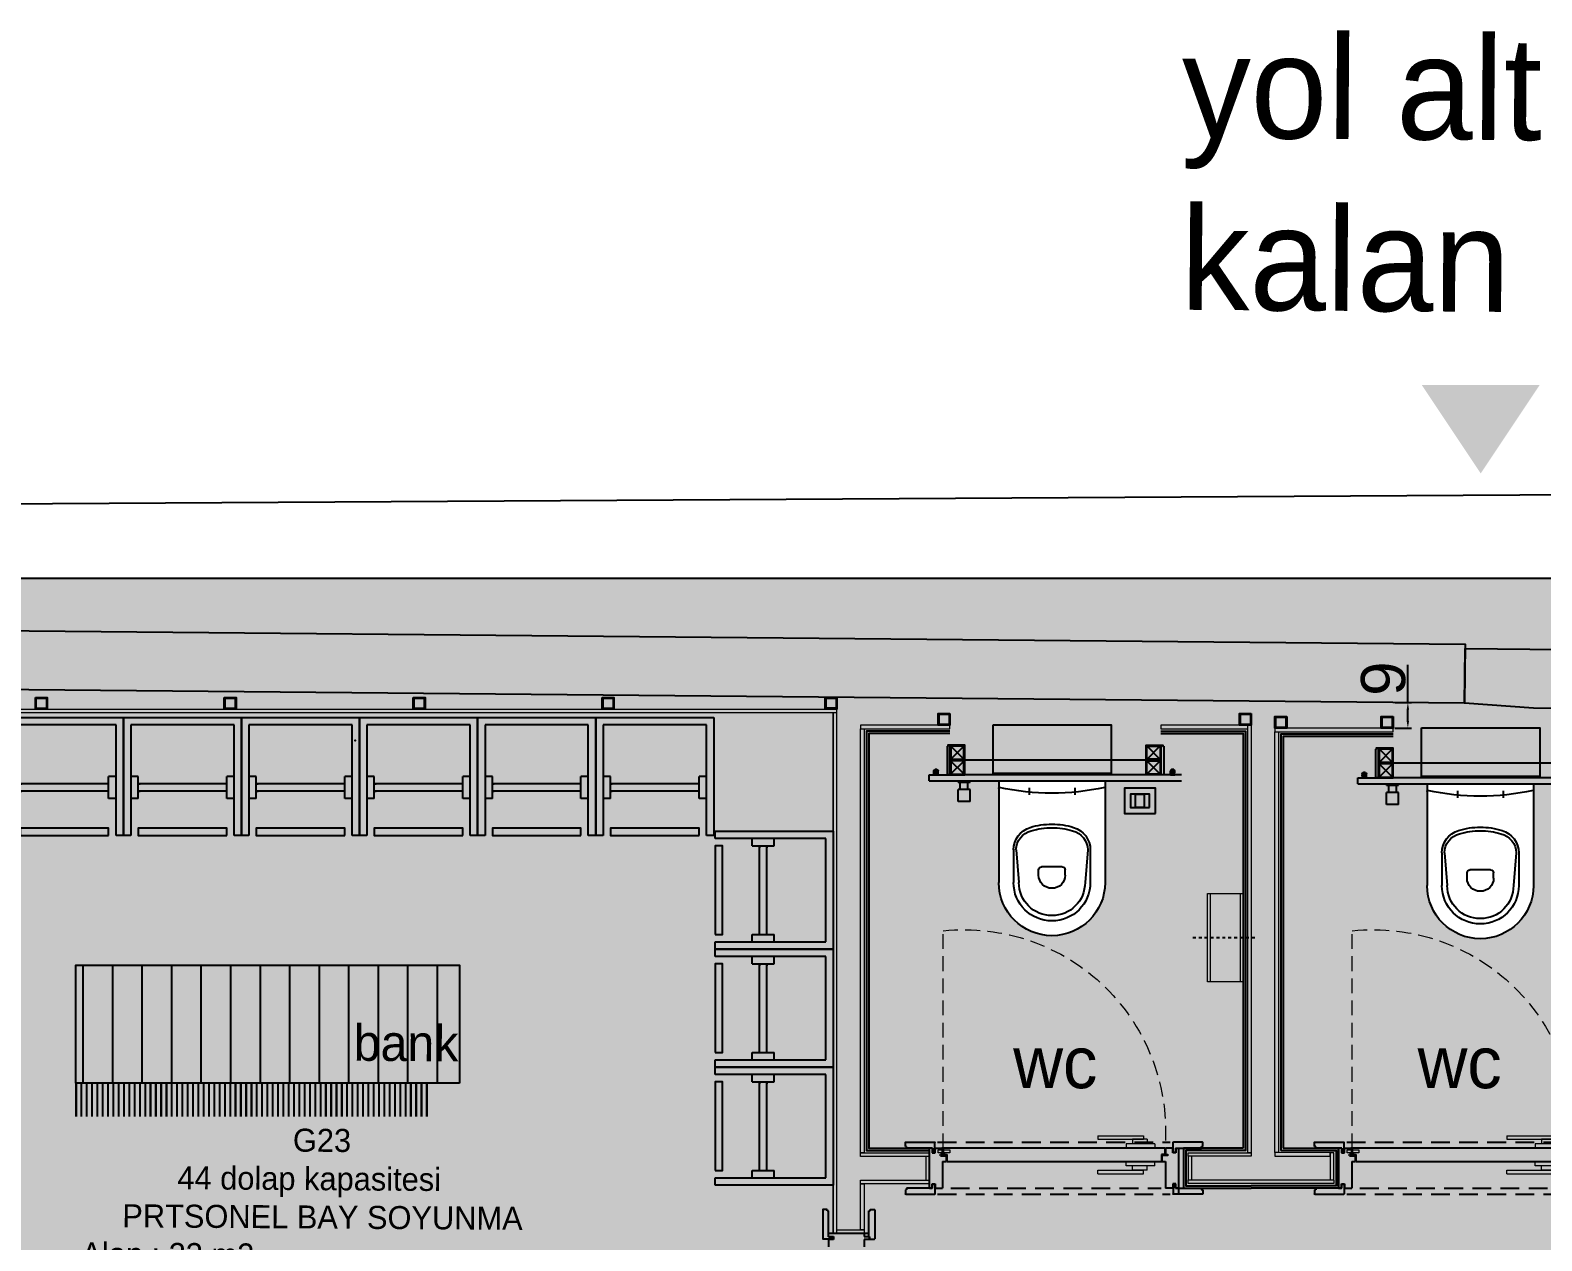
# Model space of a CAD drawing. Header units: millimetres. Extents: x 17474 to 44983, y -1049 to 14585.
# Drawn here: x 18087 to 18599, y 2483 to 2894 of the extents above; entities that cross this region are included whole.
import ezdxf

# ---------------------------------------------------------------- set-up
doc = ezdxf.new("R2010")
doc.units = ezdxf.units.MM
doc.set_wipeout_variables(frame=1)
for name, pattern in [('101_Restaurant Ground Floor$0$ABOVE', [0.4, 0.2, -0.2]), ('DASHDOT', [25.4, 12.7, -6.35, 0, -6.35]), ('DASHED2', [0.375, 0.25, -0.125]), ('kesik cizgi', [9.525, 6.35, -3.175])]:
    doc.linetypes.add(name, pattern=pattern)
for name, color, linetype, lineweight in [('AHŞAP1', 32, 'Continuous', 40), ('beyaz', 251, 'Continuous', 13), ('INT-AQUAPANEL', 255, 'Continuous', 13), ('INT-ARMATUR', 57, 'Continuous', 13), ('INT-DASH', 251, 'DASHED2', 13), ('INT-DR-HNDL', 252, 'Continuous', 9)]:
    doc.layers.add(name, color=color, linetype=linetype, lineweight=lineweight)
for name, color, linetype in [('DUVARIC', 254, 'Continuous'), ('INT-AHŞAP', 34, 'Continuous'), ('INT-AKS', 14, 'DASHDOT'), ('INT-ELE-5', 65, 'Continuous'), ('INT-FF&E-FRN', 65, 'Continuous'), ('INT-HATCH-1', 254, 'Continuous'), ('INT-HATCH-3', 252, 'Continuous'), ('INT-KAPI', 249, 'Continuous'), ('INT-MDF', 230, 'Continuous'), ('INT-PROFİL', 160, 'Continuous'), ('mozaik', 32, 'Continuous'), ('NOKTA', 7, 'Continuous'), ('SHADOW-YOO', 8, 'Continuous'), ('TEFRIS-HAREKETLI_OGE', 54, 'Continuous'), ('TEFRIS-SABIT_OGE', 7, 'Continuous'), ('TXT-YOO', 7, 'Continuous'), ('WALL CERAMIC-YOO', 30, 'Continuous')]:
    doc.layers.add(name, color=color, linetype=linetype)
doc.styles.add('MEKAN', font='stylu.ttf', dxfattribs={"height": 13})
doc.styles.get("Standard").update_dxf_attribs({"font": 'arial.ttf'})
doc.dimstyles.new('ISO-25', dxfattribs={"dimtxt": 2.5, "dimasz": 2.5, "dimexe": 1.25, "dimexo": 0.625, "dimtad": 1, "dimtxsty": 'Standard', "dimcen": 2.5, "dimadec": 0, "dimazin": 0, "dimtfac": 1, "dimtmove": 0, "dimatfit": 3, "dimfxl": 1, "dimarcsym": 0})
pattern_1 = [(44.669988, (-17068.903, -6479.164), (-3.5151114, 3.5558391), []), (44.669988, (-17065.373, -6479.1844), (-3.5151114, 3.5558391), [2.4, -1])]

# ---------------------------------------------------------------- blocks, each defined once
blk = doc.blocks.new('WEQEQWEQWE')
at = {"layer": 'TEFRIS-HAREKETLI_OGE'}
for p, q in [((40, 40), (0, 40)), ((0, 40), (0, 0)), ((2.5, 37.5), (40, 37.5)), ((2.5, 2.5, 0), (2.5, 37.5)), ((20, 35), (20, 37.5)), ((27.5, 35), (27.5, 37.5)), ((40, 37.5), (40, 40)), ((27.5, 35), (20, 35)), ((22.5, 35), (22.5, 34.37)), ((22.5, 25.62), (22.5, 35)), ((22.5, 29.68, 0), (22.5, 35, 0)), ((25, 35), (25, 34.37)), ((25, 26.04), (25, 35)), ((25, 29.68, 0), (25, 35, 0)), ((22.5, 22.79, 0), (22.5, 27.68, 0)), ((25, 22.65, 0), (25, 27.68, 0)), ((22.5, 5, 0), (22.5, 23.41, 0)), ((25, 5, 0), (25, 22.81, 0)), ((0, 0, 0), (40, 0, 0)), ((40, 2.5, 0), (2.5, 2.5, 0)), ((27.5, 5, 0), (20, 5, 0)), ((20, 2.5, 0), (20, 5, 0)), ((27.5, 2.5, 0), (27.5, 5, 0)), ((40, 0, 0), (40, 2.5, 0))]:
    blk.add_line(p, q, dxfattribs=at)
blk.add_lwpolyline([(40, 5), (37.5, 5), (37.5, 35), (40, 35)], close=True, dxfattribs=at)
blk = doc.blocks.new('dfdf')
blk.add_wipeout([(12459.83, 7189.66), (12459.83, 7155.16), (12459.21, 7150.48), (12457.35, 7146.05), (12454.56, 7142.43), (12450.91, 7139.62), (12446.42, 7137.75), (12441.83, 7137.16), (12437.16, 7137.77), (12432.7, 7139.65), (12430.07, 7141.53), (12429.1, 7142.43), (12426.39, 7145.9), (12424.45, 7150.45), (12423.83, 7155.16), (12423.83, 7189.66)]).translate(0, 0, 0.04).dxf.layer = 'INT-ELE-5'
at = {"layer": 'INT-ELE-5'}
for p, q in [((12423.83, 7189.66), (12423.83, 7155.16)), ((12459.83, 7189.66), (12459.83, 7155.16)), ((12434.08, 7187.28), (12434.08, 7184.92)), ((12449.58, 7187.28), (12449.58, 7184.92)), ((12428.83, 7166.21), (12428.83, 7155.16)), ((12429.65, 7166.24), (12430.63, 7155.16)), ((12454, 7166.24), (12453.03, 7155.16)), ((12454.83, 7166.21), (12454.83, 7155.16)), ((12437.33, 7157.73), (12437.33, 7159.46)), ((12438.33, 7160.46), (12445.33, 7160.46)), ((12446.33, 7157.73), (12446.33, 7159.46))]:
    blk.add_line(p, q, dxfattribs=at)
blk.add_lwpolyline([(12461.72, 7208.66), (12421.72, 7208.66), (12421.72, 7192.16), (12461.72, 7192.16)], close=True, dxfattribs=at)
for centre, radius, start, end in [((12424.63, 7187), 0.8, 150, 180), ((12441.83, 7269.47), 84, 257.7012, 282.2988), ((12459.03, 7187), 0.8, 0, 30), ((12441.83, 7149.96), 25, 90, 107.1046), ((12441.83, 7149.96), 25, 72.8954, 90), ((12436.83, 7166.21), 8, 107.1046, 180), ((12436.45, 7166.1), 6.8, 103.8067, 178.841), ((12441.83, 7149.96), 23.8, 90, 107.1046), ((12441.83, 7149.96), 23.8, 72.8954, 90), ((12447.21, 7166.1), 6.8, 1.159, 76.1933), ((12446.83, 7166.21), 8, 0, 72.8954), ((12438.33, 7159.46), 1, 90, 180), ((12445.33, 7159.46), 1, 0, 90), ((12441.83, 7155.16), 18, 180, 270), ((12441.83, 7155.16), 13, 180, 270), ((12441.83, 7155.16), 11.2, 180, 270), ((12441.83, 7157.73), 4.5, 180, 270), ((12441.83, 7157.73), 4.5, 270, 0), ((12441.83, 7155.16), 18, 270, 0), ((12441.83, 7155.16), 13, 270, 0), ((12441.83, 7155.16), 11.2, 270, 0)]:
    blk.add_arc(centre, radius, start, end, dxfattribs=at)
blk = doc.blocks.new('floresan')
for p, q in [((-3.5, 0.5), (-3.6, 0.6)), ((-0.1, 1.4), (-2.4, 1.5)), ((-2.3, -1.7), (-2.3, 1.7)), ((-0.7, -1.4), (-0.7, 1.4)), ((-0.6, -1.4), (-0.6, 1.4)), ((-0.4, -1.4), (-0.4, 1.4)), ((-0.3, -1.4), (-0.3, 1.4)), ((-0.1, 0), (-4.3, 0)), ((-3.5, -0.5), (-3.6, -0.6)), ((-0.1, -1.4), (-2.4, -1.5))]:
    blk.add_line(p, q)
blk.add_lwpolyline([(0, -1.5), (0, 1.5), (-0.1, 1.5), (-0.1, -1.5)], close=True)
for radius in [1.08, 1.1]:
    blk.add_circle((-2.3, 0), radius)
for centre, radius, start, end in [((-2.3, 0), 1.5, 95.313, 151.2796), ((-3.5, 0.7), 0.1, 151.2796, 245.3757), ((-3.4, 0.6), 0.1, 245.3757, 330.964), ((-2.3, 0), 1.2, 209.036, 150.964), ((-3.5, -0.7), 0.1, 114.6243, 208.7204), ((-2.3, 0), 1.5, 208.7204, 264.687), ((-3.4, -0.6), 0.1, 29.036, 114.6243)]:
    blk.add_arc(centre, radius, start, end)
blk = doc.blocks.new('50x50')
at = {"ltscale": 5}
blk.add_lwpolyline([(1949.62, 1663.94), (1954.62, 1663.94), (1954.62, 1658.94), (1949.62, 1658.94)], close=True, dxfattribs=at)
for points in [[(1949.62, 1663.94), (1954.62, 1658.94)], [(1949.62, 1658.94), (1954.62, 1663.94)]]:
    blk.add_lwpolyline(points, dxfattribs=at)
blk.add_lwpolyline([(1950.37, 1663.69), (1953.87, 1663.69, -0.414214), (1954.37, 1663.19), (1954.37, 1659.69, -0.414214), (1953.87, 1659.19), (1950.37, 1659.19, -0.414214), (1949.87, 1659.69), (1949.87, 1663.19, -0.414214)], format="xyb", close=True, dxfattribs=at)
blk = doc.blocks.new('fddfdf')
at = {"linetype": 'ByBlock'}
for p, q in [((0, 2), (0, -2)), ((0.5, 2), (0, 2)), ((0.5, 2), (0.5, -2)), ((3, 1.3), (0.5, 1.3)), ((7, 2), (3, 2)), ((3, -2), (3, 2)), ((7, -2), (7, 2)), ((0.5, -2), (0, -2)), ((3, -1.3), (0.5, -1.3)), ((7, -2), (3, -2))]:
    blk.add_line(p, q, dxfattribs=at)
blk = doc.blocks.new('klozet')
at = {"layer": 'INT-AQUAPANEL'}
for p, q in [((22689.59, -20208.72, -0.43), (22689.59, -20208.72, -0.43)), ((22760.03, -20209.19, -0.43), (22760.03, -20209.19, -0.43))]:
    blk.add_line(p, q, dxfattribs=at)
at = {"layer": 'INT-FF&E-FRN', "elevation": -0.14}
for points in [[(22754.1, -20222.25), (22754.1, -20213.75), (22743.6, -20213.75), (22743.6, -20222.25)], [(22752.1, -20220.25), (22752.1, -20215.75), (22745.6, -20215.75), (22745.6, -20220.25)], [(22747.32, -20215.75), (22750.27, -20215.75), (22750.27, -20220.25), (22747.32, -20220.25)]]:
    blk.add_lwpolyline(points, close=True, dxfattribs=at)
at = {"layer": 'INT-MDF', "ltscale": 0.8}
for p, q in [((22677.49, -20211.19, -0.43), (22677.49, -20209.19, -0.42)), ((22677.49, -20209.19, -0.42), (22683.49, -20209.19, -0.24))]:
    blk.add_line(p, q, dxfattribs=at)
at = {"layer": 'INT-MDF', "ltscale": 0.8, "elevation": -0.24}
for points in [[(22683.49, -20199.47), (22683.49, -20209.19), (22684.49, -20209.19), (22684.49, -20199.17), (22683.79, -20199.17), (22683.79, -20199.47), (22683.49, -20199.47)], [(22756.95, -20199.47), (22756.95, -20209.19), (22755.95, -20209.19), (22755.95, -20199.17), (22756.65, -20199.17), (22756.65, -20199.47), (22756.95, -20199.47)]]:
    blk.add_lwpolyline(points, dxfattribs=at)
at = {"layer": 'INT-FF&E-FRN', "extrusion": (0, 0, -1), "zscale": -1}
blk.add_blockref('dfdf', (-35160.87, -27400.85, 0.46), dxfattribs=at)
at = {"layer": 'INT-FF&E-FRN', "xscale": -1, "rotation": 90}
blk.add_blockref('fddfdf', (22689.3, -20211.19, -0.43), dxfattribs=at)
at = {"layer": 'INT-MDF', "yscale": 0.5, "zscale": 0.5}
for p, xscale, rotation in [((22679.78, -20209.19, -0.24), -0.5, 89.99997387941478), ((22759.91, -20209.19, -0.24), 0.5, 270.000026120585)]:
    blk.add_blockref('floresan', p, dxfattribs=dict(at, xscale=xscale, rotation=rotation))
at = {"layer": 'INT-PROFİL', "xscale": -1, "rotation": 90}
for p in [(24348.43, -18249.55, -0.24), (24348.43, -18254.57, -0.61)]:
    blk.add_blockref('50x50', p, dxfattribs=at)
at = {"layer": 'INT-PROFİL', "rotation": 270}
for p in [(21092.01, -18249.55, -0.24), (21092.01, -18254.57, -0.61)]:
    blk.add_blockref('50x50', p, dxfattribs=at)
at = {"layer": 'INT-MDF', "ltscale": 0.8}
for p, q in [((22677.49, -20211.19, -0.43), (22762.95, -20211.19, -0.43)), ((22762.95, -20209.19, -0.42), (22683.49, -20209.19, -0.42))]:
    blk.add_line(p, q, dxfattribs=at)
at = {"layer": 'INT-PROFİL'}
blk.add_line((22750.95, -20204.17, -0.05), (22689.49, -20204.17, -0.05), dxfattribs=at)
blk = doc.blocks.new('xx')
at = {"layer": 'INT-DR-HNDL'}
for p, q in [((2115.45, 3460.53), (2131.73, 3460.53)), ((2115.45, 3460.53), (2115.45, 3458.03)), ((2115.45, 3458.03), (2131.73, 3458.03)), ((2115.45, 3458.03), (2131.73, 3458.03)), ((2119.85, 3463.03), (2128.13, 3463.03)), ((2119.85, 3463.03), (2119.85, 3460.53)), ((2147.61, 3465.03), (2121.81, 3465.03)), ((2121.81, 3465.03), (2121.81, 3463.03)), ((2147.61, 3463.03), (2121.81, 3463.03)), ((2128.13, 3463.03), (2128.13, 3460.53)), ((2131.73, 3460.53), (2131.73, 3458.03)), ((2147.61, 3465.03), (2147.61, 3463.03))]:
    blk.add_line(p, q, dxfattribs=at)
blk = doc.blocks.new('wckpıy1')
at = {"layer": 'AHŞAP1'}
for p, q in [((-11.8, -10.79, 0.08), (-13.8, -10.79, 0.08)), ((-11.8, -10.79, 0.08), (-13.8, -10.79, 0.08)), ((-12.5, -10.49, 0.08), (-11.8, -10.49, 0.08)), ((-12.5, -10.49, 0.08), (-11.8, -10.49, 0.08)), ((-11.8, -10.49, 0.08), (-11.8, -10.79, 0.08))]:
    blk.add_line(p, q, dxfattribs=at)
at = {"layer": 'beyaz'}
for p, q in [((-88.7, -10.71, 0.08), (-88.76, -10.71, 0.08)), ((-88.76, -10.79, 0.08), (-88.76, -10.71, 0.08)), ((-86.9, -10.79, 0.08), (-88.76, -10.79, 0.08)), ((-88.7, -10.71, 0.08), (-88.57, -10.56, 0.08)), ((-88.57, -10.56, 0.08), (-88.57, -10.71, 0.08)), ((-88.5, -10.71, 0.08), (-88.57, -10.71, 0.08)), ((-88.5, -10.71, 0.08), (-88.37, -10.56, 0.08)), ((-88.37, -10.56, 0.08), (-88.37, -10.71, 0.08)), ((-87.82, -10.71, 0.08), (-88.37, -10.71, 0.08)), ((-86.94, -10.72, 0.08), (-87.7, -10.72, 0.08)), ((-13.7, -10.79, 0.08), (-11.84, -10.79, 0.08)), ((-13.66, -10.72, 0.08), (-12.89, -10.72, 0.08)), ((-12.78, -10.71, 0.08), (-12.23, -10.71, 0.08)), ((-12.1, -10.71, 0.08), (-12.23, -10.56, 0.08)), ((-12.23, -10.56, 0.08), (-12.23, -10.71, 0.08)), ((-12.1, -10.71, 0.08), (-12.03, -10.71, 0.08)), ((-11.9, -10.71, 0.08), (-12.03, -10.56, 0.08)), ((-12.03, -10.56, 0.08), (-12.03, -10.71, 0.08)), ((-11.9, -10.71, 0.08), (-11.84, -10.71, 0.08)), ((-11.84, -10.79, 0.08), (-11.84, -10.71, 0.08))]:
    blk.add_line(p, q, dxfattribs=at)
for centre, radius, start, end in [((-87.32, -10.93, 0.08), 0.542, 15.0339, 155.5028), ((-87.32, -10.88, 0.08), 0.416, 23.6898, 156.3102), ((-13.28, -10.93, 0.08), 0.542, 24.4972, 164.9661), ((-13.28, -10.88, 0.08), 0.416, 23.6898, 156.3102)]:
    blk.add_arc(centre, radius, start, end, dxfattribs=at)
at = {"layer": 'INT-AHŞAP'}
for p, q in [((-100.6, -7.79, 0.03), (-100.6, -6.39, 0.03)), ((-100.2, -7.79, 0.03), (-100.6, -7.79, 0.03)), ((-100.5, -6.29, 0.03), (-90.7, -6.29, 0.03)), ((-100.2, -8.29, 0.03), (-100.2, -7.79, 0.03)), ((-91.4, -8.29, 0.03), (-100.2, -8.29, 0.03)), ((-94.42, -8.29, -0.02), (-94.42, -8.29, -0.02)), ((-92.5, -23.75, 0.09), (-92.5, -8.29, 0.03)), ((-91.5, -8.29, 0.03), (-91.5, -9.89, 0.03)), ((-91.5, -9.89, 0.03), (-90.5, -9.89, 0.03)), ((-91.4, -8.29, 0.03), (-91.4, -9.69, 0.03)), ((-91.3, -9.79, 0.03), (-90.7, -9.79, 0.03)), ((-90.6, -9.69, 0.03), (-90.6, -6.39, 0.03)), ((-90.5, -9.89, 0.03), (-90.5, -8.29, 0.03)), ((-90.5, -8.29, 0.03), (-88, -8.29, 0.03)), ((-88, -8.29, 0.03), (-88, -8.29, 0.03)), ((-88, -8.29, 0.08), (-88, -10.49, 0.09)), ((-87.8, -8.29, 0.03), (-12.7, -8.29, 0.03)), ((-87.8, -8.29, 0.08), (-87.8, -10.29, 0.08)), ((-87.8, -8.29, 0.08), (-87.8, -10.49, 0.08)), ((-12.7, -8.29, 0.03), (-12.7, -10.49, 0.03)), ((-10, -8.29, 0.03), (-12.5, -8.29, 0.03)), ((-12.5, -8.29, 0.03), (-12.2, -8.29, 0.03)), ((-12.5, -10.49, 0.03), (-12.5, -8.29, 0.03)), ((-10, -9.89, 0.03), (-10, -8.29, 0.03)), ((-9, -9.89, 0.03), (-10, -9.89, 0.03)), ((-9.9, -9.69, 0.03), (-9.9, -6.39, 0.03)), ((0, -6.29, 0.03), (-9.8, -6.29, 0.03)), ((-9.2, -9.79, 0.03), (-9.8, -9.79, 0.03)), ((-9.1, -8.29, 0.03), (-0.3, -8.29, 0.03)), ((-9.1, -8.29, 0.03), (-9.1, -9.69, 0.03)), ((-9, -8.29, 0.03), (-9, -9.89, 0.03)), ((-8, -21.89, 0.12), (-8, -8.29, 0.03)), ((-0.3, -8.29, 0.03), (-0.3, -7.79, 0.03)), ((-0.3, -7.79, 0.03), (0.1, -7.79, 0.03)), ((0.1, -7.79, 0.03), (0.1, -6.39, 0.03)), ((-88, -10.49, 0.08), (-88.8, -10.49, 0.08)), ((-88.8, -10.49, 0.08), (-88.8, -10.79, 0.08)), ((-88.8, -10.79, 0.08), (-86.8, -10.79, 0.08)), ((-88.1, -10.79, 0.08), (-86.9, -10.79, 0.08)), ((-87.6, -12.79, 0.15), (-88, -12.79, 0.09)), ((-88, -12.79, 0.09), (-88, -21.89, 0.17)), ((-87.9, -10.79, 0.08), (-86.8, -10.79, 0.08)), ((-87.8, -10.49, 0.08), (-86.6, -10.49, 0.08)), ((-86.8, -12.79, 0.14), (-87.6, -12.79, 0.15)), ((-86.8, -10.79, 0.08), (-86.8, -12.79, 0.08)), ((-86.6, -10.49, 0.08), (-86.6, -12.79, 0.08)), ((-14, -12.79, 0.03), (-86.6, -12.79, 0.14)), ((-14, -12.79, 0.03), (-14, -10.49, 0.08)), ((-12.7, -10.49, 0.08), (-14, -10.49, 0.08)), ((-14, -12.79, 0.03), (-14, -10.79, 0.03)), ((-14, -12.79, 0.03), (-14, -10.79, 0.03)), ((-13.8, -12.79, 0.03), (-13.8, -10.79, 0.03)), ((-12.7, -10.79, 0.08), (-13.8, -10.79, 0.08)), ((-12.5, -12.79, 0.07), (-13.8, -12.79, 0.03)), ((-13.3, -10.49, 0.08), (-12.7, -10.49, 0.08)), ((-12.5, -12.79, 0.09), (-12.5, -21.89, 0.17)), ((-12.5, -12.79, 0.07), (-12.5, -12.79, 0.03)), ((-91.5, -20.39, 0.12), (-90.5, -20.39, 0.12)), ((-91.5, -21.89, 0.12), (-91.5, -20.39, 0.12)), ((-91.5, -20.39, 0.12), (-90.5, -20.39, 0.12)), ((-90.5, -20.39, 0.12), (-90.5, -21.89, 0.12)), ((-9, -20.39, 0.12), (-10, -20.39, 0.12)), ((-9, -20.39, 0.12), (-10, -20.39, 0.12)), ((-10, -20.39, 0.12), (-10, -21.89, 0.12)), ((-9, -21.89, 0.12), (-9, -20.39, 0.12)), ((-100.2, -22.39, 0.07), (-100.6, -22.39, 0.07)), ((-100.6, -22.39, 0.07), (-100.6, -23.79, 0.07)), ((-100.5, -23.89, 0.07), (-90.7, -23.89, 0.12)), ((-91.4, -21.89, 0.12), (-100.2, -21.89, 0.1)), ((-100.2, -21.89, 0.07), (-100.2, -22.39, 0.07)), ((-92.5, -21.89, 0.12), (-91.5, -21.89, 0.12)), ((-91.4, -21.89, 0.12), (-91.4, -20.59, 0.12)), ((-91.3, -20.49, 0.12), (-90.7, -20.49, 0.12)), ((-90.6, -20.49, 0.07), (-90.6, -23.79, 0.07)), ((-90.5, -21.89, 0.12), (-88, -21.89, 0.17)), ((-10, -21.89, 0.12), (-12.5, -21.89, 0.17)), ((-9.9, -20.59, 0.12), (-9.9, -23.79, 0.12)), ((-9.2, -20.49, 0.12), (-9.8, -20.49, 0.12)), ((0, -23.89, 0.07), (-9.8, -23.89, 0.12)), ((-9.1, -21.89, 0.12), (-9.1, -20.59, 0.12)), ((-9.1, -21.89, 0.12), (-0.3, -21.89, 0.1)), ((-8, -21.89, 0.12), (-9, -21.89, 0.12)), ((-0.3, -21.89, 0.07), (-0.3, -22.39, 0.07)), ((-0.3, -22.39, 0.07), (0.1, -22.39, 0.07)), ((0.1, -22.39, 0.07), (0.1, -23.79, 0.07))]:
    blk.add_line(p, q, dxfattribs=at)
at = {"layer": 'INT-AHŞAP', "color": 8, "linetype": 'kesik cizgi'}
for points, elevation in [([(-10.8, -6.29), (-89.53, -6.3)], 0.03), ([(-10.8, -23.89), (-89.53, -23.89)], 0.1), ([(-15.3, -21.89), (-86.53, -21.89)], 0.15)]:
    blk.add_lwpolyline(points, dxfattribs=dict(at, elevation=elevation))
at = {"layer": 'INT-AHŞAP'}
for centre, radius, start, end in [((-100.5, -6.39, 0.03), 0.1, 90, 180), ((-91.3, -9.69, 0.03), 0.1, 180, 270), ((-90.7, -6.39, 0.03), 0.1, 0, 90), ((-90.7, -9.69, 0.03), 0.1, 270, 0), ((-9.8, -6.39, 0.03), 0.1, 90, 180), ((-9.8, -9.69, 0.03), 0.1, 180, 270), ((-9.2, -9.69, 0.03), 0.1, 270, 0), ((0, -6.39, 0.03), 0.1, 0, 90), ((0.1, -8.79, 0.08), 88, 181.3023, 181.3024), ((0.2, -8.49, 0.08), 88, 181.3023, 181.3024), ((0.3, -8.79, 0.08), 88, 181.3023, 181.3024), ((-100.8, -8.49, 0.08), 88, 358.6976, 358.6977), ((-100.5, -23.79, 0.07), 0.1, 180, 270), ((-91.3, -20.59, 0.12), 0.1, 90, 180), ((-90.7, -20.59, 0.12), 0.1, 0, 90), ((-90.71, -23.78, 0.12), 0.111, 275.4153, 357.7596), ((-90.7, -23.79, 0.07), 0.1, 270, 0), ((-9.8, -20.59, 0.12), 0.1, 90, 180), ((-9.79, -23.78, 0.12), 0.111, 182.2404, 264.5847), ((-9.2, -20.59, 0.12), 0.1, 0, 90), ((0, -23.79, 0.07), 0.1, 270, 0)]:
    blk.add_arc(centre, radius, start, end, dxfattribs=at)
at = {"layer": 'INT-DASH', "linetype": 'DASHED2', "ltscale": 20}
blk.add_line((-12.7, -8.29, 0.03), (-12.7, 65.34, 0), dxfattribs=at)
at = {"layer": 'INT-DASH', "linetype": 'DASHED2', "ltscale": 40, "elevation": 0}
blk.add_lwpolyline([(-10.96, -9.94), (-10.96, -8.85), (-14.96, -8.85), (-14.96, -9.94)], close=True, dxfattribs=at)
at = {"layer": 'INT-DASH', "linetype": 'DASHED2', "ltscale": 20}
blk.add_arc((-19.83, -2.5, -0.08), 68.21, 83.9981, 184.8703, dxfattribs=at)
at = {"layer": 'INT-DR-HNDL', "xscale": 0.6, "yscale": 0.6, "zscale": 0.6}
blk.add_blockref('xx', (-1353.66, -2083.11, 0.03), dxfattribs=at)
at = {"layer": 'INT-DR-HNDL', "xscale": -0.6, "yscale": 0.6, "zscale": 0.6, "rotation": 180}
blk.add_blockref('xx', (-1353.66, 2062.02, 0.14), dxfattribs=at)
blk = doc.blocks.new('y787-plan')
at = {"layer": 'mozaik'}
h = blk.add_hatch(color=8, dxfattribs=at)
h.set_gradient(color1=(125, 125, 125), color2=(214, 214, 214), rotation=90, centered=1, tint=0.86, name='CYLINDER')
h.paths.add_polyline_path([(-1807.59, -4692.77), (-1817.59, -4692.77), (-1817.59, -4722.77), (-1807.59, -4722.77)])
h.paths.add_polyline_path([(-1806.59, -4692.77), (-1807.59, -4692.77), (-1807.59, -4722.77), (-1806.59, -4722.77)])
h.paths.add_polyline_path([(-1817.59, -4692.77), (-1818.59, -4692.77), (-1818.59, -4722.77), (-1817.59, -4722.77)])
at = {"layer": 'INT-ARMATUR'}
for p, q in [((-1817.59, -4692.77), (-1817.59, -4722.77)), ((-1807.59, -4722.77), (-1807.59, -4692.77))]:
    blk.add_line(p, q, dxfattribs=at)
blk.add_lwpolyline([(-1806.59, -4722.77), (-1806.59, -4692.77), (-1818.59, -4692.77), (-1818.59, -4722.77)], close=True, dxfattribs=at)
at = {"layer": 'INT-HATCH-3', "linetype": '101_Restaurant Ground Floor$0$ABOVE', "ltscale": 5}
blk.add_line((-1801.59, -4707.77), (-1823.59, -4707.77), dxfattribs=at)
blk = doc.blocks.new('profil')
at = {"layer": 'INT-PROFİL'}
for points in [[(3524.77, 6983.36), (3528.77, 6983.36), (3528.77, 6979.36), (3524.77, 6979.36)], [(3525.07, 6983.06), (3528.47, 6983.06), (3528.47, 6979.66), (3525.07, 6979.66)]]:
    blk.add_lwpolyline(points, close=True, dxfattribs=at)
blk = doc.blocks.new('*D20193')
at = {"layer": 'Defpoints', "color": 0, "transparency": 16777216}
for p in [(18548.86, 2665.83), (18553.78, 2665.83), (18548.78, 2657.08, 0.06)]:
    blk.add_point(p, dxfattribs=at)
at = {"layer": 'INT-AKS', "color": 0, "lineweight": -2, "transparency": 16777216}
for p, q in [((18553.78, 2665.83), (18553.78, 2679.44)), ((18549.48, 2665.83), (18555.03, 2665.83)), ((18553.78, 2659.58), (18553.78, 2663.33)), ((18549.4, 2657.08), (18555.03, 2657.08))]:
    blk.add_line(p, q, dxfattribs=at)
at = {"layer": 'INT-AKS', "color": 0, "transparency": 16777216}
for points in [[(18553.36, 2663.33), (18554.19, 2663.33), (18553.78, 2665.83)], [(18553.36, 2659.58), (18554.19, 2659.58), (18553.78, 2657.08)]]:
    blk.add_solid(points, dxfattribs=at)
at = {"layer": 'INT-AKS', "color": 0, "transparency": 16777216, "insert": (18545.49, 2673.88), "char_height": 15, "attachment_point": 5, "rotation": 90}
blk.add_mtext('9', dxfattribs=at)

msp = doc.modelspace()

# ---------------------------------------------------------------- hatches: boundary and pattern name
at = {"layer": 'DUVARIC'}
h = msp.add_hatch(color=256, dxfattribs=at)
h.dxf.hatch_style = 1
h.set_gradient(color1=(138, 178, 188), tint=1)
h.paths.add_polyline_path([(17698.05, 2707.94), (19791.73, 2707.94), (19791.73, 2197.43), (17698.05, 2197.43)])
h = msp.add_hatch(dxfattribs=at)
h.set_pattern_fill('JIS_STN_2.5', color=256, scale=2, angle=-0.33)
h.set_pattern_definition(pattern_1)
h.paths.add_polyline_path([(18572.99, 2665.6), (17818.91, 2672.56), (17798.91, 2672.49), (17798.91, 2692.56), (17819.1, 2692.56), (18573.17, 2685.6)])
at = {"layer": 'SHADOW-YOO'}
h = msp.add_hatch(dxfattribs=at)
h.set_pattern_fill('JIS_LC_20', color=256, scale=0.09, angle=45)
h.set_pattern_definition([(90, (38494.8575, 25703.8764), (-1.8, 9e-16), []), (90, (38494.883, 25703.9019), (-1.8, 9e-16), [])])
h.paths.add_polyline_path([(18222.52, 2525.53), (18222.52, 2536.57), (18100.93, 2536.57), (18100.93, 2525.53)])
at = {"layer": 'TEFRIS-SABIT_OGE'}
h = msp.add_hatch(color=25, dxfattribs=at)
h.dxf.hatch_style = 1
h.set_gradient(color1=(141, 104, 78), color2=(87, 71, 56), tint=1)
h.paths.add_polyline_path([(18232.46, 2536.82), (18102.46, 2536.82), (18102.46, 2576.82), (18232.46, 2576.82)])
h = msp.add_hatch(dxfattribs=at)
h.set_pattern_fill('_USER', color=256, scale=10, angle=-90, pattern_type=0)
h.set_pattern_definition([(270, (38495.019, 25512.119), (10, -4e-15), [])])
h.paths.add_polyline_path([(18232.46, 2536.82), (18102.46, 2536.82), (18102.46, 2576.82), (18232.46, 2576.82)])

# ---------------------------------------------------------------- linework, layer by layer
at = {"color": 252, "true_color": 0x969696}
msp.add_line((17473.91, 2729.65), (26667.51, 2783.48), dxfattribs=at)
for points in [[(18573.46, 2773.43), (18558.46, 2773.43), (18578.46, 2743.43), (18558.46, 2773.43)], [(18583.46, 2773.43), (18573.46, 2773.43), (18583.46, 2758.43), (18578.46, 2743.43)], [(18583.46, 2773.43), (18598.46, 2773.43), (18578.46, 2743.43), (18598.46, 2773.43)]]:
    msp.add_solid(points, dxfattribs=at)
at = {"layer": 'DUVARIC'}
msp.add_lwpolyline([(18572.99, 2665.6), (17818.91, 2672.56), (17798.91, 2672.49), (17798.91, 2692.56), (17819.1, 2692.56), (18573.17, 2685.6)], close=True, dxfattribs=at)
at = {"layer": 'INT-AHŞAP'}
for p, q in [((18355.54, 2493.91, 0), (18355.54, 2484.11, 0)), ((18357.04, 2494.01, 0), (18355.64, 2494.01, 0)), ((18357.04, 2493.61, 0), (18357.04, 2494.01, 0)), ((18371.67, 2493.61, -0.06), (18371.67, 2494.01, -0.06)), ((18371.67, 2494.01, -0.06), (18373.07, 2494.01, -0.06)), ((18373.17, 2493.91, -0.06), (18373.17, 2484.11, -0.01)), ((18357.54, 2493.61, 0), (18357.04, 2493.61, 0)), ((18357.54, 2484.81, 0), (18357.54, 2493.61, 0)), ((18371.17, 2484.81, -0.01), (18371.17, 2493.61, -0.03)), ((18371.17, 2493.61, -0.06), (18371.67, 2493.61, -0.06)), ((18358.94, 2484.01, 0), (18355.64, 2484.01, 0)), ((18371.42, 2485.91, -0.04), (18357.54, 2485.91)), ((18357.54, 2484.91, 0), (18359.14, 2484.91, 0)), ((18357.54, 2484.81, 0), (18358.94, 2484.81, 0)), ((18359.14, 2483.91, 0), (18357.54, 2483.91, 0)), ((18357.54, 2483.91, 0), (18357.54, 2481.41, 0)), ((18359.04, 2484.71, 0), (18359.04, 2484.11, 0)), ((18359.14, 2487.83, -0.04), (18359.14, 2487.83, -0.04)), ((18359.14, 2484.91, 0), (18359.14, 2483.91, 0)), ((18369.57, 2485.91, -0.01), (18369.57, 2484.91, -0.01)), ((18369.57, 2484.91, -0.01), (18371.24, 2484.91, 0.09)), ((18371.24, 2483.91, 0.09), (18369.57, 2483.91, -0.01)), ((18369.57, 2483.91, -0.01), (18369.57, 2481.41, 0.04)), ((18371.17, 2484.81, -0.01), (18371.44, 2484.81, 0.09)), ((18371.24, 2484.91, 0.09), (18371.24, 2483.91, 0.09)), ((18371.24, 2484.91, 0.09), (18371.24, 2483.91, 0.09)), ((18371.34, 2484.71, 0.09), (18371.34, 2484.11, 0.09)), ((18371.34, 2484.01, 0.04), (18373.07, 2484.01, -0.06))]:
    msp.add_line(p, q, dxfattribs=at)
for centre, radius, start, end in [((18355.64, 2493.91, 0), 0.1, 90, 180), ((18373.07, 2493.91, -0.06), 0.1, 0, 90), ((18355.64, 2484.11, 0), 0.1, 180, 270), ((18358.94, 2484.71, 0), 0.1, 0, 90), ((18358.94, 2484.11, 0), 0.1, 270, 0), ((18371.44, 2484.71, 0.09), 0.1, 90, 180), ((18371.44, 2484.11, 0.09), 0.1, 180, 270), ((18373.06, 2484.12, -0.01), 0.111, 272.2404, 354.5847), ((18373.07, 2484.11, -0.06), 0.1, 270, 0)]:
    msp.add_arc(centre, radius, start, end, dxfattribs=at)
at = {"layer": 'INT-AQUAPANEL', "ltscale": 0.1}
for p, q in [((17995.82, 2663.56), (18360.33, 2663.56)), ((18360.33, 2485.94), (18360.37, 2663.56)), ((18360.33, 2662.36), (17997.03, 2662.36)), ((18359.13, 2485.94), (18359.13, 2662.36)), ((18359.13, 2662.36), (18359.13, 2485.94)), ((18360.34, 2485.94), (18359.13, 2485.94)), ((18359.13, 2485.94), (18360.33, 2485.94))]:
    msp.add_line(p, q, dxfattribs=at)
for points in [[(18500.74, 2658.11), (18500.73, 2513.25), (18499.53, 2513.25), (18499.53, 2658.11)], [(18369.54, 2656.91), (18369.54, 2513.22), (18368.34, 2513.22), (18368.33, 2656.91)]]:
    msp.add_lwpolyline(points, close=True, dxfattribs=at)
at = {"layer": 'INT-AQUAPANEL', "ltscale": 0.1, "elevation": -0.16}
msp.add_lwpolyline([(18509.93, 2655.89), (18509.93, 2513.29), (18508.73, 2513.29), (18508.73, 2655.89)], close=True, dxfattribs=at)
at = {"layer": 'INT-AQUAPANEL'}
for points, elevation in [([(18391.67, 2513.22), (18391.67, 2511.98), (18368.34, 2511.98), (18368.34, 2513.22), (18391.67, 2513.22)], -0.15), ([(18391.67, 2504.05), (18391.67, 2511.98), (18390.47, 2511.98), (18390.47, 2503.98), (18391.67, 2503.98)], -0.16), ([(18480.57, 2504.03), (18480.57, 2512.05), (18479.37, 2512.05), (18479.37, 2504.03), (18480.57, 2504.03)], -0.16), ([(18508.73, 2513.29), (18508.73, 2512.05), (18527.46, 2512.05), (18527.46, 2513.26), (18508.73, 2513.29)], -0.16), ([(18528.66, 2504.05), (18528.66, 2513.26), (18527.46, 2513.26), (18527.46, 2504.05), (18528.66, 2504.05)], -0.16), ([(18360.34, 2502.42), (18360.33, 2502.42), (18360.34, 2502.42), (18360.34, 2502.42), (18360.33, 2502.42)], -0.16), ([(18391.67, 2503.95), (18391.67, 2502.75), (18368.33, 2502.75), (18368.33, 2503.98), (18391.67, 2503.98)], -0.15), ([(18528.66, 2504.01), (18528.66, 2502.81), (18479.37, 2502.81), (18479.37, 2504.05), (18528.66, 2504.05)], -0.16)]:
    msp.add_lwpolyline(points, dxfattribs=dict(at, elevation=elevation))
at = {"layer": 'INT-AQUAPANEL', "ltscale": 0.1, "elevation": -0.15}
msp.add_lwpolyline([(18500.73, 2513.25), (18500.73, 2512.05), (18479.38, 2512.05), (18479.38, 2513.28), (18500.73, 2513.25)], dxfattribs=at)
at = {"layer": 'INT-AQUAPANEL'}
for points in [[(18368.33, 2502.75), (18369.57, 2502.75), (18369.57, 2487.14), (18368.33, 2487.14), (18368.33, 2502.75)], [(18360.34, 2485.94), (18360.34, 2487.14), (18369.57, 2487.14), (18369.57, 2485.9), (18360.34, 2485.9)]]:
    msp.add_lwpolyline(points, dxfattribs=at)
at = {"layer": 'NOKTA', "color": 3}
msp.add_point((18197.09, 2652.96, -0.23), dxfattribs=at)
at = {"layer": 'TEFRIS-HAREKETLI_OGE', "elevation": 0}
msp.add_lwpolyline([(18232.46, 2536.82), (18102.46, 2536.82), (18102.46, 2576.82), (18232.46, 2576.82)], close=True, dxfattribs=at)
at = {"layer": 'WALL CERAMIC-YOO'}
for points, elevation in [([(18497.93, 2514.82), (18477.77, 2514.82), (18477.77, 2501.22), (18500.74, 2501.22)], -0.16), ([(18511.54, 2514.82), (18530.26, 2514.82), (18530.26, 2501.22), (18500.74, 2501.22)], -0.07), ([(18498.73, 2514.02), (18478.57, 2514.02), (18478.57, 2502.02), (18500.74, 2502.02)], -0.16), ([(18510.74, 2514.02), (18529.46, 2514.02), (18529.46, 2502.02), (18500.74, 2502.02)], -0.07)]:
    msp.add_lwpolyline(points, dxfattribs=dict(at, elevation=elevation))

# ---------------------------------------------------------------- block references
at = {"layer": 'INT-ARMATUR', "xscale": -1}
msp.add_blockref('y787-plan', (16679.34, 7293.92), dxfattribs=at)
at = {"layer": 'INT-KAPI', "xscale": -1}
msp.add_blockref('wckpıy1', (18522.26, 2523.11, -0.19), dxfattribs=at)
at = {"layer": 'INT-PROFİL'}
for p in [(14564.05, -4315.83), (14628.05, -4315.83), (14692.05, -4315.83), (14756.05, -4315.83)]:
    msp.add_blockref('profil', p, dxfattribs=at)
at = {"layer": 'INT-PROFİL', "rotation": 270}
for p in [(11377.01, 6192.34), (11517.37, 6186.88), (11529.37, 6185.86, 0.06)]:
    msp.add_blockref('profil', p, dxfattribs=at)
at = {"layer": 'TEFRIS-HAREKETLI_OGE', "extrusion": (0, 0, -1), "zscale": -1, "rotation": 270}
for p in [(-18118.63, 2660.76, -0.23), (-18158.63, 2660.76, -0.23), (-18198.63, 2660.76, -0.23), (-18238.63, 2660.76, -0.23), (-18278.63, 2660.76, -0.23), (-18318.63, 2660.76, -0.23)]:
    msp.add_blockref('WEQEQWEQWE', p, dxfattribs=at)
at = {"layer": 'TEFRIS-HAREKETLI_OGE', "extrusion": (0, 0, -1), "zscale": -1}
for p in [(-18359.13, 2582.23), (-18359.13, 2542.23, 0), (-18359.13, 2502.23, 0)]:
    msp.add_blockref('WEQEQWEQWE', p, dxfattribs=at)

# ---------------------------------------------------------------- texts
at = {"color": 252, "true_color": 0x969696, "insert": (18477.29, 2892.08), "char_height": 34.944, "width": 262.0233, "attachment_point": 1, "rotation": 359.6197, "style": 'MEKAN'}
msp.add_mtext('yol altında kalan alan  ', dxfattribs=at)
at = {"layer": 'TXT-YOO', "attachment_point": 1, "rotation": 359.6197, "style": 'MEKAN'}
for s, insert, char_height, width in [('bank   \\P\\pi25.6887; \\P\\pi19.61827;   ', (18196.71, 2556.67, 0), 12.2304, 57.4478), ('\\pi377.58497;wc \\P\\pi387.52968; \\P\\pi378.85764;   ', (18042.54, 2555.25, 0.16), 17.472, 783.7314), ('\\pi377.58497;wc \\P\\pi387.52968; \\P\\pi378.85764;   ', (18179.53, 2555.25, 0.16), 17.472, 783.7314), ('\\pi88.79776;G23\\P\\pi49.75779;44 dolap kapasitesi\\P\\pi31.17997;PRTSONEL BAY SOYUNMA    \\P\\pi0;      Alan : 23 m2   \\P\\pi50.45728;Döşeme : Flowfrash\\P\\pi37.94073;Duvar: 40*80 kutu profil\\P\\pi54.50574;1.2 cm aqua panel \\P\\pi48.20464;yapıştırıcı + seramik \\P\\pi32.37053;Tavan : Alçıpan Asma tavan \\P\\pi77.02924;h:300cm \\P\\pi93.90545;   ', (18087.28, 2522.02, 0.23), 7.8, 199.4252)]:
    msp.add_mtext(s, dxfattribs=dict(at, insert=insert, char_height=char_height, width=width))

# ---------------------------------------------------------------- next in the draw order: block references
at = {"layer": 'INT-FF&E-FRN', "ltscale": 0.1}
for p in [(-4285.84, 22850.48, 0.46), (-4140.71, 22849.46, 0.62)]:
    msp.add_blockref('klozet', p, dxfattribs=at)

# ---------------------------------------------------------------- next in the draw order: hatches: boundary and pattern name
at = {"layer": 'DUVARIC'}
h = msp.add_hatch(dxfattribs=at)
h.set_pattern_fill('JIS_STN_2.5', color=256, scale=2, angle=-0.33)
h.set_pattern_definition(pattern_1)
h.paths.add_polyline_path([(19108.99, 2658.6), (18596.39, 2663.9), (18572.99, 2665.6), (18573.16, 2684.14), (19109.2, 2678.6)])

# ---------------------------------------------------------------- next in the draw order: linework, layer by layer
msp.add_lwpolyline([(19108.99, 2658.6), (18596.39, 2663.9), (18572.99, 2665.6), (18573.16, 2684.14), (19109.2, 2678.6)], close=True, dxfattribs=at)
at = {"layer": 'INT-AQUAPANEL'}
for points, elevation in [([(18368.33, 2656.91), (18398.65, 2656.91), (18398.65, 2658.11), (18368.33, 2658.1), (18368.33, 2656.91)], 0.23), ([(18470.11, 2656.91), (18499.53, 2656.91), (18499.53, 2658.11), (18470.11, 2658.1), (18470.11, 2656.91)], 0.23), ([(18508.73, 2655.89), (18548.78, 2655.88), (18548.78, 2657.08), (18508.73, 2657.08), (18508.73, 2655.89)], 0.06)]:
    msp.add_lwpolyline(points, dxfattribs=dict(at, elevation=elevation))
at = {"layer": 'INT-HATCH-1', "color": 6}
msp.add_lwpolyline([(17698.05, 2707.94), (19791.73, 2707.94), (19791.73, 2197.43), (17698.05, 2197.43)], close=True, dxfattribs=at)
at = {"layer": 'WALL CERAMIC-YOO'}
for points, elevation in [([(18398.65, 2656.11), (18370.34, 2656.11), (18370.34, 2514.02), (18391.67, 2514.02)], 0.23), ([(18398.65, 2655.31), (18371.14, 2655.31), (18371.14, 2514.82), (18391.67, 2514.82)], 0.23), ([(18470.11, 2656.11), (18498.73, 2656.11), (18498.73, 2514.05), (18498.73, 2514.05)], 0.23), ([(18470.11, 2655.31), (18497.93, 2655.31), (18497.93, 2514.82)], 0.23), ([(18548.78, 2655.09), (18510.73, 2655.09), (18510.74, 2514.02)], 0.06), ([(18548.78, 2654.29), (18511.53, 2654.29), (18511.54, 2514.82)], 0.06)]:
    msp.add_lwpolyline(points, dxfattribs=dict(at, elevation=elevation))

# ---------------------------------------------------------------- next in the draw order: block references
at = {"layer": 'INT-PROFİL', "rotation": 270}
for p in [(11415.29, 6186.88, 0.23), (11565.42, 6185.86, 0.06)]:
    msp.add_blockref('profil', p, dxfattribs=at)
at = {"layer": 'WALL CERAMIC-YOO', "xscale": -1}
msp.add_blockref('wckpıy1', (18383.67, 2523.11, -0.19), dxfattribs=at)

# ---------------------------------------------------------------- next in the draw order: dimensions: what is measured, and where the dimension line sits
at = {"layer": 'INT-AKS'}
dim = msp.add_linear_dim(base=(18553.78, 2665.83), p1=(18548.78, 2657.08, 0.06), p2=(18548.86, 2665.83), angle=90, dimstyle='ISO-25', override={"dimtxt": 15, "dimdec": 0, "dimtdec": 0, "dimfxl": 20, "dimfxlon": 1}, dxfattribs=at)
dim.commit()
dim.dimension.update_dxf_attribs({"geometry": '*D20193', "text_midpoint": (18545.49, 2673.88)})

doc.saveas('drawing.dxf')
